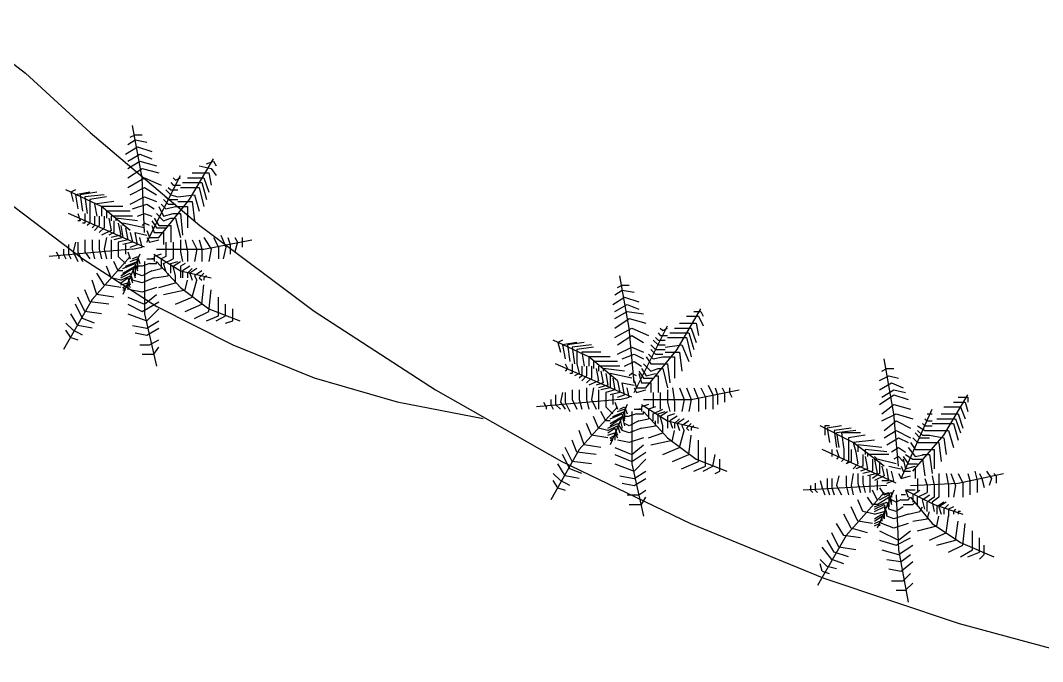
# Model space of a CAD drawing. Header units: millimetres. Extents: x -369 to -70, y -1414 to -1185.
# Drawn here: x -286.22 to -271.7, y -1274.25 to -1265.15 of the extents above; entities that cross this region are included whole.
import ezdxf

# ---------------------------------------------------------------- set-up
doc = ezdxf.new("R2010")
doc.units = ezdxf.units.MM
doc.header["$MEASUREMENT"] = 0
doc.layers.add('2', color=2, linetype='Continuous')
doc.layers.add('64', color=64, linetype='Continuous')

msp = doc.modelspace()

# ---------------------------------------------------------------- linework, layer by layer
at = {"layer": '2'}
for points in [[(-287.127, -1265.151), (-286.148, -1265.898), (-285.233, -1266.741), (-285.233, -1266.741), (-283.674, -1268.064), (-282.051, -1269.279), (-280.325, -1270.398), (-278.531, -1271.413), (-276.704, -1272.292), (-274.81, -1273.072), (-272.884, -1273.715), (-270.886, -1274.255)], [(-286.316, -1267.792), (-285.333, -1268.536), (-284.285, -1269.211), (-283.202, -1269.755), (-282.051, -1270.226), (-280.869, -1270.566), (-279.65, -1270.802)]]:
    msp.add_lwpolyline(points, dxfattribs=at)
at = {"layer": '64'}
for points in [[(-284.457, -1268.164), (-284.493, -1267.385), (-284.629, -1266.641)], [(-284.661, -1266.809), (-284.593, -1266.777), (-284.593, -1266.777), (-284.493, -1266.777)], [(-284.729, -1267.049), (-284.561, -1266.945)], [(-284.697, -1266.913), (-284.593, -1266.845), (-284.425, -1266.877)], [(-284.561, -1266.945), (-284.357, -1267.013)], [(-284.697, -1267.149), (-284.525, -1267.049)], [(-284.525, -1267.049), (-284.357, -1267.117)], [(-284.697, -1267.253), (-284.525, -1267.149)], [(-284.525, -1267.149), (-284.289, -1267.217)], [(-284.257, -1268.232), (-283.818, -1267.692), (-283.478, -1267.117)], [(-283.682, -1267.217), (-283.51, -1267.253)], [(-283.578, -1267.185), (-283.478, -1267.149)], [(-283.478, -1267.149), (-283.442, -1267.217)], [(-284.697, -1267.385), (-284.493, -1267.253)], [(-284.697, -1267.521), (-284.457, -1267.385)], [(-284.493, -1267.253), (-284.257, -1267.317)], [(-284.457, -1267.385), (-284.222, -1267.489)], [(-284.425, -1268.3), (-283.95, -1267.353)], [(-284.054, -1267.385), (-284.018, -1267.421)], [(-284.018, -1267.421), (-283.95, -1267.385)], [(-283.85, -1267.385), (-283.614, -1267.385)], [(-283.782, -1267.317), (-283.546, -1267.317)], [(-283.614, -1267.385), (-283.546, -1267.589)], [(-283.546, -1267.317), (-283.51, -1267.489)], [(-283.51, -1267.253), (-283.442, -1267.353)], [(-284.661, -1267.625), (-284.457, -1267.521)], [(-284.457, -1267.521), (-284.289, -1267.625)], [(-284.122, -1267.521), (-284.086, -1267.557)], [(-284.086, -1267.453), (-284.054, -1267.489)], [(-284.054, -1267.489), (-283.95, -1267.489)], [(-283.95, -1267.521), (-283.682, -1267.521)], [(-283.918, -1267.453), (-283.646, -1267.453)], [(-283.682, -1267.521), (-283.614, -1267.792)], [(-283.646, -1267.453), (-283.578, -1267.692)], [(-284.661, -1268.132), (-285.069, -1267.792), (-285.576, -1267.557)], [(-285.44, -1267.557), (-285.508, -1267.589), (-285.508, -1267.589), (-285.472, -1267.724)], [(-285.237, -1267.589), (-285.44, -1267.625)], [(-285.44, -1267.625), (-285.404, -1267.824)], [(-285.137, -1267.589), (-285.372, -1267.625)], [(-285.372, -1267.625), (-285.34, -1267.86)], [(-285.033, -1267.625), (-285.305, -1267.657)], [(-285.305, -1267.657), (-285.273, -1267.892)], [(-285.001, -1267.657), (-285.237, -1267.692), (-285.237, -1267.692), (-285.237, -1267.892)], [(-284.661, -1267.76), (-284.457, -1267.657)], [(-284.457, -1267.657), (-284.289, -1267.724)], [(-284.19, -1267.625), (-284.122, -1267.692)], [(-284.154, -1267.557), (-284.086, -1267.625)], [(-284.086, -1267.557), (-283.986, -1267.557)], [(-284.086, -1267.625), (-283.986, -1267.657)], [(-283.986, -1267.657), (-283.75, -1267.625)], [(-283.75, -1267.625), (-283.682, -1267.86)], [(-284.897, -1267.724), (-285.169, -1267.76), (-285.169, -1267.76), (-285.137, -1267.928)], [(-285.069, -1267.792), (-285.069, -1267.928)], [(-284.765, -1267.792), (-285.069, -1267.792)], [(-284.629, -1267.824), (-284.425, -1267.76)], [(-284.425, -1267.76), (-284.321, -1267.824)], [(-284.257, -1267.792), (-284.19, -1267.928)], [(-284.222, -1267.76), (-284.154, -1267.824)], [(-284.19, -1267.692), (-284.122, -1267.76)], [(-284.154, -1267.824), (-284.018, -1267.792)], [(-284.122, -1267.692), (-283.986, -1267.692)], [(-284.122, -1267.76), (-284.018, -1267.76)], [(-284.018, -1267.792), (-283.85, -1267.792)], [(-283.986, -1267.724), (-283.782, -1267.724)], [(-283.85, -1267.792), (-283.85, -1268.096)], [(-283.782, -1267.724), (-283.75, -1267.996)], [(-284.457, -1268.368), (-285.54, -1267.892)], [(-285.404, -1267.892), (-285.372, -1267.996), (-285.372, -1267.996), (-285.404, -1267.996)], [(-285.305, -1267.892), (-285.305, -1268.028), (-285.305, -1268.028), (-285.34, -1268.028)], [(-285.237, -1267.892), (-285.237, -1268.028)], [(-285.169, -1267.928), (-285.169, -1268.064)], [(-285.101, -1267.928), (-285.101, -1268.064)], [(-285.033, -1267.928), (-285.033, -1268.096)], [(-285.001, -1267.86), (-285.001, -1267.96)], [(-284.661, -1267.86), (-285.001, -1267.86)], [(-284.965, -1267.96), (-284.933, -1268.132)], [(-284.933, -1267.928), (-284.933, -1267.996)], [(-284.629, -1267.928), (-284.933, -1267.928)], [(-284.865, -1267.96), (-284.865, -1267.996)], [(-284.561, -1267.996), (-284.865, -1267.96)], [(-284.561, -1267.928), (-284.457, -1267.892)], [(-284.457, -1267.892), (-284.357, -1267.928)], [(-284.321, -1267.96), (-284.257, -1268.064)], [(-284.289, -1267.892), (-284.19, -1267.996)], [(-284.19, -1267.928), (-284.054, -1267.892)], [(-284.19, -1267.996), (-284.086, -1267.96)], [(-284.086, -1267.96), (-284.018, -1267.96)], [(-284.054, -1267.892), (-283.95, -1267.892)], [(-284.018, -1267.96), (-283.95, -1268.232)], [(-283.95, -1267.892), (-283.918, -1268.2)], [(-285.237, -1268.028), (-285.273, -1268.064)], [(-285.169, -1268.064), (-285.205, -1268.096)], [(-285.101, -1268.064), (-285.169, -1268.132)], [(-285.033, -1268.096), (-285.101, -1268.164)], [(-284.897, -1267.996), (-284.897, -1268.164)], [(-284.833, -1268.028), (-284.797, -1268.2)], [(-284.729, -1268.096), (-284.697, -1268.268), (-284.833, -1268.3)], [(-284.797, -1268.064), (-284.765, -1268.232)], [(-284.765, -1268.028), (-284.765, -1268.064)], [(-284.457, -1268.096), (-284.765, -1268.028)], [(-284.457, -1268.028), (-284.493, -1268.064)], [(-284.389, -1268.064), (-284.457, -1268.028)], [(-284.357, -1267.996), (-284.289, -1268.096)], [(-284.357, -1268.064), (-284.321, -1268.164)], [(-284.289, -1268.096), (-284.154, -1268.096)], [(-284.257, -1268.064), (-284.154, -1268.064)], [(-284.154, -1268.064), (-284.086, -1268.064)], [(-284.086, -1268.064), (-284.086, -1268.3)], [(-284.933, -1268.132), (-285.069, -1268.2)], [(-285.001, -1268.232), (-285.033, -1268.4)], [(-284.897, -1268.164), (-284.965, -1268.2)], [(-284.797, -1268.2), (-284.933, -1268.232)], [(-284.765, -1268.232), (-284.897, -1268.268)], [(-284.661, -1268.164), (-284.629, -1268.3), (-284.629, -1268.3), (-284.765, -1268.332)], [(-284.561, -1268.332), (-284.593, -1268.164)], [(-284.593, -1268.164), (-284.425, -1268.2)], [(-284.493, -1268.368), (-284.525, -1268.232)], [(-284.425, -1268.132), (-284.389, -1268.232)], [(-284.425, -1268.232), (-284.389, -1268.3), (-284.257, -1268.268)], [(-284.389, -1268.232), (-284.257, -1268.232)], [(-284.321, -1268.164), (-284.19, -1268.164)], [(-284.19, -1268.164), (-284.19, -1268.332)], [(-283.614, -1268.232), (-283.51, -1268.4), (-283.51, -1268.4), (-283.546, -1268.572)], [(-283.478, -1268.232), (-283.41, -1268.368)], [(-283.374, -1268.2), (-283.306, -1268.368), (-283.342, -1268.536)], [(-283.274, -1268.232), (-283.242, -1268.332)], [(-283.174, -1268.232), (-283.139, -1268.3), (-283.174, -1268.436)], [(-283.071, -1268.232), (-283.071, -1268.3), (-283.071, -1268.3), (-283.071, -1268.368)], [(-284.629, -1268.4), (-285.812, -1268.504)], [(-285.608, -1268.4), (-285.608, -1268.468), (-285.576, -1268.536)], [(-285.54, -1268.332), (-285.54, -1268.468)], [(-285.44, -1268.3), (-285.472, -1268.436)], [(-285.404, -1268.3), (-285.404, -1268.436)], [(-285.305, -1268.268), (-285.305, -1268.436)], [(-285.205, -1268.268), (-285.205, -1268.4)], [(-285.205, -1268.4), (-285.169, -1268.536)], [(-285.101, -1268.268), (-285.101, -1268.4)], [(-285.101, -1268.4), (-285.069, -1268.536)], [(-285.033, -1268.4), (-285.001, -1268.536)], [(-284.933, -1268.268), (-284.933, -1268.368), (-284.933, -1268.368), (-284.933, -1268.536)], [(-284.833, -1268.3), (-284.833, -1268.4)], [(-284.833, -1268.4), (-284.833, -1268.504)], [(-284.729, -1268.332), (-284.729, -1268.4)], [(-284.729, -1268.4), (-284.729, -1268.468)], [(-284.661, -1268.368), (-284.561, -1268.332)], [(-284.629, -1268.4), (-284.493, -1268.368)], [(-284.289, -1268.4), (-283.614, -1268.4), (-282.935, -1268.268)], [(-284.154, -1268.3), (-284.154, -1268.436)], [(-284.054, -1268.3), (-284.054, -1268.436)], [(-283.95, -1268.268), (-283.95, -1268.436)], [(-283.882, -1268.268), (-283.85, -1268.436)], [(-283.782, -1268.268), (-283.714, -1268.4), (-283.714, -1268.4), (-283.75, -1268.572)], [(-283.682, -1268.268), (-283.646, -1268.4), (-283.646, -1268.4), (-283.646, -1268.572)], [(-283.41, -1268.368), (-283.41, -1268.536)], [(-283.242, -1268.332), (-283.242, -1268.468)], [(-285.712, -1268.436), (-285.676, -1268.504), (-285.676, -1268.504), (-285.676, -1268.536)], [(-284.661, -1268.504), (-285.205, -1269.111), (-285.608, -1269.823)], [(-285.54, -1268.468), (-285.508, -1268.536)], [(-285.472, -1268.436), (-285.404, -1268.572)], [(-285.404, -1268.436), (-285.34, -1268.572)], [(-285.305, -1268.436), (-285.237, -1268.536)], [(-284.729, -1268.604), (-284.833, -1268.504)], [(-284.525, -1268.468), (-284.765, -1269.043)], [(-284.697, -1268.436), (-284.661, -1268.536)], [(-284.661, -1268.572), (-284.561, -1268.536)], [(-284.629, -1268.536), (-284.561, -1268.504)], [(-284.561, -1268.504), (-284.525, -1268.604)], [(-284.561, -1268.536), (-284.561, -1268.64)], [(-284.425, -1268.536), (-284.321, -1268.536), (-284.321, -1268.536), (-284.357, -1268.536)], [(-284.325, -1268.468), (-283.95, -1268.708), (-283.51, -1268.807)], [(-284.222, -1268.468), (-284.321, -1268.504)], [(-284.321, -1268.504), (-284.321, -1268.572)], [(-284.154, -1268.504), (-284.222, -1268.536), (-284.222, -1268.536), (-284.222, -1268.64), (-284.222, -1268.64), (-284.222, -1268.672)], [(-284.19, -1268.604), (-284.054, -1268.536)], [(-284.154, -1268.436), (-284.154, -1268.504)], [(-284.054, -1268.436), (-284.054, -1268.536)], [(-283.95, -1268.436), (-283.918, -1268.572)], [(-283.85, -1268.436), (-283.85, -1268.572)], [(-284.933, -1268.807), (-285.001, -1268.64)], [(-284.833, -1268.708), (-284.897, -1268.572)], [(-284.797, -1268.775), (-284.629, -1268.672), (-284.629, -1268.672), (-284.593, -1268.807)], [(-284.765, -1268.672), (-284.593, -1268.604)], [(-284.765, -1268.74), (-284.593, -1268.64), (-284.593, -1268.64), (-284.593, -1268.775)], [(-284.729, -1268.64), (-284.561, -1268.572)], [(-284.593, -1268.604), (-284.561, -1268.708)], [(-284.561, -1268.572), (-284.561, -1268.672)], [(-284.493, -1268.64), (-284.561, -1268.64)], [(-284.389, -1268.604), (-284.493, -1268.64)], [(-284.457, -1268.572), (-284.457, -1269.315), (-284.289, -1270.058)], [(-284.389, -1268.604), (-284.289, -1268.604)], [(-284.357, -1268.708), (-284.222, -1268.672)], [(-284.289, -1268.604), (-284.289, -1268.572)], [(-284.289, -1268.572), (-283.95, -1268.943), (-283.546, -1269.247), (-283.107, -1269.415)], [(-284.154, -1268.708), (-284.19, -1268.604)], [(-284.086, -1268.604), (-283.986, -1268.572)], [(-284.086, -1268.74), (-284.086, -1268.604)], [(-284.054, -1268.64), (-283.95, -1268.572)], [(-284.018, -1268.775), (-284.054, -1268.64)], [(-283.882, -1268.604), (-283.95, -1268.64)], [(-283.95, -1268.64), (-283.95, -1268.807)], [(-283.814, -1268.64), (-283.918, -1268.708)], [(-283.782, -1268.672), (-283.85, -1268.74)], [(-283.714, -1268.672), (-283.814, -1268.74), (-283.814, -1268.74), (-283.782, -1268.839)], [(-285.137, -1269.043), (-285.205, -1268.839)], [(-285.033, -1268.907), (-285.137, -1268.74)], [(-284.797, -1268.839), (-284.933, -1268.807)], [(-284.765, -1268.708), (-284.833, -1268.708)], [(-284.797, -1268.807), (-284.661, -1268.74)], [(-284.797, -1268.839), (-284.661, -1268.775)], [(-284.797, -1268.875), (-284.697, -1268.807)], [(-284.697, -1268.807), (-284.661, -1268.907)], [(-284.661, -1268.74), (-284.629, -1268.839)], [(-284.661, -1268.775), (-284.629, -1268.875)], [(-284.493, -1268.875), (-284.629, -1268.839)], [(-284.493, -1268.775), (-284.593, -1268.74)], [(-284.357, -1268.708), (-284.493, -1268.775)], [(-284.325, -1268.807), (-284.493, -1268.875)], [(-284.321, -1268.807), (-284.122, -1268.775), (-284.122, -1268.775), (-284.122, -1268.74)], [(-284.018, -1268.875), (-284.018, -1268.775)], [(-283.918, -1268.708), (-283.918, -1268.807)], [(-283.882, -1268.975), (-283.85, -1268.839)], [(-283.85, -1268.74), (-283.85, -1268.807)], [(-283.782, -1269.079), (-283.714, -1268.839)], [(-283.646, -1268.708), (-283.75, -1268.775), (-283.714, -1268.839)], [(-283.614, -1268.74), (-283.682, -1268.807)], [(-283.682, -1268.807), (-283.646, -1268.839)], [(-283.578, -1268.775), (-283.614, -1268.807), (-283.614, -1268.807), (-283.614, -1268.839)], [(-277.504, -1270.298), (-277.572, -1269.519), (-277.707, -1268.775)], [(-285.237, -1269.147), (-285.305, -1268.975)], [(-284.797, -1268.943), (-285.033, -1268.907)], [(-284.797, -1268.907), (-284.697, -1268.875)], [(-284.765, -1268.943), (-284.697, -1268.907)], [(-284.729, -1268.975), (-284.765, -1268.943)], [(-284.765, -1268.975), (-284.729, -1268.975)], [(-284.697, -1268.875), (-284.661, -1268.943)], [(-284.697, -1268.907), (-284.697, -1268.975)], [(-284.493, -1269.011), (-284.661, -1268.975)], [(-284.289, -1268.943), (-284.493, -1269.011)], [(-284.257, -1268.943), (-284.018, -1268.875)], [(-284.19, -1269.043), (-283.882, -1268.975)], [(-283.646, -1269.179), (-283.614, -1268.907)], [(-283.546, -1269.283), (-283.51, -1268.975)], [(-277.775, -1269.047), (-277.671, -1268.979), (-277.504, -1269.011)], [(-277.739, -1268.943), (-277.671, -1268.911), (-277.671, -1268.911), (-277.572, -1268.911)], [(-285.305, -1269.283), (-285.404, -1269.079)], [(-284.897, -1269.079), (-285.137, -1269.043)], [(-284.697, -1269.079), (-284.457, -1269.179)], [(-284.457, -1269.179), (-284.289, -1269.043)], [(-284.018, -1269.179), (-283.782, -1269.079)], [(-283.41, -1269.347), (-283.41, -1269.079)], [(-277.807, -1269.183), (-277.64, -1269.079)], [(-277.64, -1269.079), (-277.436, -1269.147)], [(-285.34, -1269.383), (-285.44, -1269.179)], [(-284.965, -1269.179), (-285.237, -1269.147)], [(-284.697, -1269.179), (-284.493, -1269.283)], [(-284.493, -1269.283), (-284.257, -1269.147)], [(-284.425, -1269.415), (-284.257, -1269.247)], [(-283.882, -1269.283), (-283.646, -1269.179)], [(-283.31, -1269.347), (-283.31, -1269.179)], [(-283.206, -1269.415), (-283.206, -1269.247)], [(-277.775, -1269.283), (-277.604, -1269.183)], [(-277.604, -1269.183), (-277.436, -1269.251)], [(-277.336, -1270.366), (-276.892, -1269.823), (-276.556, -1269.247)], [(-285.404, -1269.483), (-285.508, -1269.315)], [(-285.169, -1269.451), (-285.34, -1269.383)], [(-285.069, -1269.315), (-285.305, -1269.283)], [(-284.697, -1269.315), (-284.425, -1269.415)], [(-284.425, -1269.519), (-284.257, -1269.415)], [(-283.75, -1269.383), (-283.546, -1269.283)], [(-283.578, -1269.415), (-283.41, -1269.347)], [(-283.442, -1269.415), (-283.31, -1269.347)], [(-283.31, -1269.451), (-283.206, -1269.415)], [(-277.775, -1269.383), (-277.604, -1269.283)], [(-277.775, -1269.519), (-277.572, -1269.383)], [(-277.604, -1269.283), (-277.368, -1269.315)], [(-277.572, -1269.383), (-277.336, -1269.451)], [(-276.76, -1269.351), (-276.588, -1269.351)], [(-276.656, -1269.283), (-276.556, -1269.283)], [(-276.588, -1269.351), (-276.521, -1269.487)], [(-276.556, -1269.283), (-276.521, -1269.351)], [(-285.472, -1269.551), (-285.576, -1269.451)], [(-285.508, -1269.655), (-285.576, -1269.551)], [(-285.34, -1269.619), (-285.472, -1269.551)], [(-285.205, -1269.519), (-285.404, -1269.483)], [(-284.629, -1269.483), (-284.425, -1269.519)], [(-284.425, -1269.619), (-284.257, -1269.519)], [(-277.775, -1269.655), (-277.536, -1269.519)], [(-277.536, -1269.519), (-277.3, -1269.623)], [(-277.504, -1270.434), (-277.028, -1269.487)], [(-277.132, -1269.519), (-277.096, -1269.555)], [(-277.096, -1269.555), (-277.028, -1269.519)], [(-276.928, -1269.519), (-276.692, -1269.519)], [(-276.86, -1269.451), (-276.624, -1269.451)], [(-276.692, -1269.519), (-276.624, -1269.723)], [(-276.624, -1269.451), (-276.588, -1269.623)], [(-285.508, -1269.655), (-285.404, -1269.687)], [(-284.593, -1269.587), (-284.425, -1269.619)], [(-284.389, -1269.755), (-284.257, -1269.687)], [(-277.739, -1270.266), (-278.147, -1269.926), (-278.655, -1269.691)], [(-278.519, -1269.691), (-278.587, -1269.723), (-278.587, -1269.723), (-278.551, -1269.859)], [(-277.739, -1269.755), (-277.536, -1269.623)], [(-277.536, -1269.623), (-277.368, -1269.723)], [(-277.232, -1269.691), (-277.164, -1269.755)], [(-277.2, -1269.655), (-277.164, -1269.691)], [(-277.164, -1269.587), (-277.132, -1269.623)], [(-277.164, -1269.691), (-277.064, -1269.691)], [(-277.132, -1269.623), (-277.028, -1269.623)], [(-277.028, -1269.655), (-276.76, -1269.655)], [(-276.996, -1269.587), (-276.724, -1269.587)], [(-276.76, -1269.655), (-276.692, -1269.926)], [(-276.724, -1269.587), (-276.656, -1269.823)], [(-284.525, -1269.755), (-284.389, -1269.755)], [(-284.325, -1269.89), (-284.257, -1269.791)], [(-278.315, -1269.723), (-278.519, -1269.759)], [(-278.519, -1269.759), (-278.483, -1269.958)], [(-278.215, -1269.723), (-278.451, -1269.759)], [(-278.451, -1269.759), (-278.415, -1269.994)], [(-278.111, -1269.759), (-278.383, -1269.791)], [(-278.383, -1269.791), (-278.351, -1270.026)], [(-278.079, -1269.791), (-278.315, -1269.823), (-278.315, -1269.823), (-278.315, -1270.026)], [(-277.975, -1269.859), (-278.247, -1269.859), (-278.247, -1269.859), (-278.215, -1270.062)], [(-277.739, -1269.89), (-277.536, -1269.791)], [(-277.536, -1269.791), (-277.368, -1269.859)], [(-277.268, -1269.755), (-277.2, -1269.823)], [(-277.268, -1269.823), (-277.2, -1269.89)], [(-277.2, -1269.823), (-277.064, -1269.823)], [(-277.164, -1269.755), (-277.064, -1269.755)], [(-277.064, -1269.791), (-276.824, -1269.755)], [(-277.064, -1269.859), (-276.86, -1269.859)], [(-276.86, -1269.859), (-276.824, -1270.13)], [(-276.824, -1269.755), (-276.724, -1269.994)], [(-284.493, -1269.89), (-284.325, -1269.89)], [(-278.147, -1269.926), (-278.147, -1270.062)], [(-277.843, -1269.926), (-278.147, -1269.926)], [(-278.079, -1269.994), (-278.079, -1270.094)], [(-277.739, -1269.994), (-278.079, -1269.994)], [(-277.671, -1269.958), (-277.504, -1269.89)], [(-277.64, -1270.062), (-277.504, -1269.994)], [(-277.504, -1269.89), (-277.368, -1269.958)], [(-277.504, -1269.994), (-277.4, -1270.062)], [(-277.332, -1269.926), (-277.268, -1270.026)], [(-277.3, -1269.89), (-277.232, -1269.958)], [(-277.232, -1269.958), (-277.096, -1269.926)], [(-277.2, -1269.89), (-277.096, -1269.89)], [(-277.096, -1269.926), (-276.928, -1269.926)], [(-276.928, -1269.926), (-276.928, -1270.23)], [(-273.747, -1271.481), (-273.815, -1270.738), (-273.951, -1269.958)], [(-277.536, -1270.502), (-278.619, -1270.026)], [(-278.483, -1270.026), (-278.451, -1270.094), (-278.451, -1270.094), (-278.483, -1270.13)], [(-278.383, -1270.026), (-278.383, -1270.162), (-278.383, -1270.162), (-278.415, -1270.162)], [(-278.315, -1270.026), (-278.283, -1270.162)], [(-278.247, -1270.062), (-278.247, -1270.198)], [(-278.179, -1270.062), (-278.179, -1270.198)], [(-278.111, -1270.062), (-278.111, -1270.23)], [(-278.043, -1270.094), (-278.011, -1270.266)], [(-278.011, -1270.062), (-278.011, -1270.13)], [(-277.707, -1270.062), (-278.011, -1270.062)], [(-277.975, -1270.13), (-277.943, -1270.298)], [(-277.943, -1270.094), (-277.943, -1270.13)], [(-277.64, -1270.13), (-277.943, -1270.094)], [(-277.436, -1270.13), (-277.368, -1270.23)], [(-277.4, -1270.094), (-277.332, -1270.198)], [(-277.368, -1270.026), (-277.268, -1270.13)], [(-277.268, -1270.026), (-277.132, -1270.026)], [(-277.268, -1270.13), (-277.164, -1270.094)], [(-277.164, -1270.094), (-277.096, -1270.094)], [(-277.132, -1270.026), (-277.028, -1270.026)], [(-277.096, -1270.094), (-277.028, -1270.366)], [(-277.028, -1270.026), (-276.996, -1270.298)], [(-273.983, -1270.13), (-273.915, -1270.094), (-273.915, -1270.094), (-273.815, -1270.094)], [(-278.283, -1270.162), (-278.351, -1270.198)], [(-278.247, -1270.198), (-278.283, -1270.23)], [(-278.179, -1270.198), (-278.247, -1270.266)], [(-278.111, -1270.23), (-278.179, -1270.298)], [(-278.011, -1270.266), (-278.147, -1270.33)], [(-277.943, -1270.298), (-278.043, -1270.33)], [(-277.907, -1270.162), (-277.875, -1270.33)], [(-277.807, -1270.23), (-277.775, -1270.398), (-277.907, -1270.434)], [(-277.843, -1270.162), (-277.843, -1270.198)], [(-277.536, -1270.23), (-277.843, -1270.162)], [(-277.843, -1270.198), (-277.843, -1270.366)], [(-277.739, -1270.266), (-277.707, -1270.434), (-277.707, -1270.434), (-277.843, -1270.466)], [(-277.64, -1270.466), (-277.671, -1270.298)], [(-277.671, -1270.298), (-277.504, -1270.33)], [(-277.536, -1270.162), (-277.572, -1270.198)], [(-277.468, -1270.198), (-277.536, -1270.162)], [(-277.504, -1270.262), (-277.468, -1270.366)], [(-277.436, -1270.162), (-277.4, -1270.298)], [(-277.4, -1270.298), (-277.268, -1270.298)], [(-277.368, -1270.23), (-277.232, -1270.23)], [(-277.332, -1270.198), (-277.2, -1270.162)], [(-277.268, -1270.298), (-277.268, -1270.434)], [(-277.2, -1270.198), (-277.164, -1270.198)], [(-277.164, -1270.198), (-277.164, -1270.434)], [(-274.019, -1270.262), (-273.883, -1270.198), (-273.747, -1270.23)], [(-274.019, -1270.398), (-273.847, -1270.298)], [(-273.847, -1270.298), (-273.679, -1270.366)], [(-278.519, -1270.434), (-278.551, -1270.57)], [(-278.483, -1270.434), (-278.483, -1270.57)], [(-278.383, -1270.398), (-278.383, -1270.534)], [(-278.283, -1270.398), (-278.283, -1270.534)], [(-278.179, -1270.366), (-278.179, -1270.534)], [(-278.079, -1270.366), (-278.111, -1270.534)], [(-277.875, -1270.33), (-278.011, -1270.366)], [(-278.011, -1270.398), (-278.011, -1270.502), (-278.011, -1270.502), (-278.011, -1270.67)], [(-277.843, -1270.366), (-277.975, -1270.398)], [(-277.907, -1270.434), (-277.907, -1270.502)], [(-277.572, -1270.502), (-277.604, -1270.366)], [(-277.504, -1270.366), (-277.468, -1270.434), (-277.336, -1270.398)], [(-277.468, -1270.366), (-277.336, -1270.366)], [(-277.368, -1270.534), (-276.692, -1270.534), (-276.013, -1270.398)], [(-277.232, -1270.434), (-277.232, -1270.57)], [(-277.132, -1270.434), (-277.132, -1270.57)], [(-277.028, -1270.398), (-277.028, -1270.57)], [(-276.96, -1270.366), (-276.928, -1270.57)], [(-276.86, -1270.366), (-276.792, -1270.534), (-276.792, -1270.534), (-276.824, -1270.706)], [(-276.76, -1270.366), (-276.692, -1270.534), (-276.692, -1270.534), (-276.724, -1270.706)], [(-276.656, -1270.366), (-276.588, -1270.534), (-276.588, -1270.534), (-276.588, -1270.706)], [(-276.556, -1270.366), (-276.489, -1270.502)], [(-276.453, -1270.33), (-276.385, -1270.466), (-276.385, -1270.67)], [(-276.353, -1270.366), (-276.317, -1270.466)], [(-276.253, -1270.366), (-276.217, -1270.434), (-276.217, -1270.57)], [(-276.149, -1270.366), (-276.149, -1270.434), (-276.149, -1270.434), (-276.117, -1270.502)], [(-273.983, -1270.502), (-273.815, -1270.398)], [(-273.815, -1270.398), (-273.647, -1270.434)], [(-277.707, -1270.534), (-278.89, -1270.638)], [(-278.79, -1270.57), (-278.754, -1270.638), (-278.754, -1270.638), (-278.754, -1270.67)], [(-278.687, -1270.534), (-278.687, -1270.602), (-278.655, -1270.67)], [(-278.619, -1270.466), (-278.619, -1270.602)], [(-278.551, -1270.57), (-278.483, -1270.67)], [(-278.483, -1270.57), (-278.415, -1270.706)], [(-278.383, -1270.534), (-278.315, -1270.67)], [(-278.283, -1270.534), (-278.247, -1270.67)], [(-278.179, -1270.534), (-278.147, -1270.67)], [(-278.111, -1270.534), (-278.043, -1270.67)], [(-277.907, -1270.502), (-277.907, -1270.638)], [(-277.807, -1270.466), (-277.807, -1270.534)], [(-277.807, -1270.534), (-277.807, -1270.602)], [(-277.775, -1270.57), (-277.739, -1270.67)], [(-277.739, -1270.502), (-277.64, -1270.466)], [(-277.707, -1270.534), (-277.572, -1270.502)], [(-277.232, -1270.57), (-277.232, -1270.638)], [(-277.132, -1270.57), (-277.132, -1270.67)], [(-277.028, -1270.57), (-276.996, -1270.706)], [(-276.928, -1270.57), (-276.928, -1270.706)], [(-276.489, -1270.502), (-276.489, -1270.67)], [(-276.317, -1270.466), (-276.317, -1270.602)], [(-274.019, -1270.602), (-273.815, -1270.466)], [(-273.815, -1270.466), (-273.611, -1270.534)], [(-273.543, -1271.549), (-273.104, -1271.041), (-272.764, -1270.466)], [(-272.968, -1270.57), (-272.8, -1270.57)], [(-272.9, -1270.502), (-272.764, -1270.502)], [(-272.8, -1270.57), (-272.764, -1270.706)], [(-272.764, -1270.502), (-272.764, -1270.57)], [(-277.739, -1270.638), (-278.283, -1271.245), (-278.687, -1271.957)], [(-278.619, -1270.602), (-278.551, -1270.67)], [(-277.907, -1270.838), (-277.975, -1270.706)], [(-277.807, -1270.738), (-277.907, -1270.638)], [(-277.604, -1270.602), (-277.843, -1271.177)], [(-277.807, -1270.774), (-277.64, -1270.706)], [(-277.739, -1270.706), (-277.64, -1270.67)], [(-277.707, -1270.67), (-277.64, -1270.638)], [(-277.64, -1270.638), (-277.604, -1270.738)], [(-277.64, -1270.67), (-277.64, -1270.774)], [(-277.64, -1270.706), (-277.64, -1270.806)], [(-277.536, -1270.706), (-277.536, -1271.449), (-277.368, -1272.192)], [(-277.504, -1270.67), (-277.4, -1270.67), (-277.4, -1270.67), (-277.436, -1270.67)], [(-277.3, -1270.602), (-277.4, -1270.638)], [(-277.4, -1270.602), (-277.028, -1270.838), (-276.588, -1270.942)], [(-277.4, -1270.638), (-277.4, -1270.706)], [(-277.368, -1270.738), (-277.368, -1270.706)], [(-277.368, -1270.706), (-277.028, -1271.077), (-276.624, -1271.381), (-276.185, -1271.549)], [(-277.2, -1270.638), (-277.3, -1270.67), (-277.3, -1270.67), (-277.3, -1270.77), (-277.3, -1270.77), (-277.3, -1270.806)], [(-277.232, -1270.738), (-277.096, -1270.67)], [(-277.164, -1270.738), (-277.064, -1270.706)], [(-277.132, -1270.77), (-277.028, -1270.706)], [(-273.983, -1270.738), (-273.815, -1270.602)], [(-273.815, -1270.602), (-273.579, -1270.67)], [(-273.711, -1271.653), (-273.271, -1270.67)], [(-273.104, -1270.638), (-272.868, -1270.638)], [(-272.868, -1270.638), (-272.8, -1270.806)], [(-278.111, -1271.041), (-278.179, -1270.874)], [(-278.011, -1270.942), (-278.079, -1270.774)], [(-277.843, -1270.838), (-277.907, -1270.838)], [(-277.875, -1270.942), (-277.739, -1270.874)], [(-277.843, -1270.806), (-277.671, -1270.738)], [(-277.843, -1270.874), (-277.671, -1270.774), (-277.671, -1270.774), (-277.64, -1270.906)], [(-277.843, -1270.906), (-277.707, -1270.806), (-277.707, -1270.806), (-277.671, -1270.942)], [(-277.739, -1270.874), (-277.671, -1270.973)], [(-277.671, -1270.738), (-277.64, -1270.838)], [(-277.572, -1270.774), (-277.64, -1270.774)], [(-277.572, -1270.906), (-277.64, -1270.874)], [(-277.468, -1270.738), (-277.572, -1270.77)], [(-277.436, -1270.838), (-277.572, -1270.906)], [(-277.468, -1270.738), (-277.368, -1270.738)], [(-277.436, -1270.838), (-277.3, -1270.806)], [(-277.4, -1270.942), (-277.2, -1270.906), (-277.2, -1270.906), (-277.2, -1270.838)], [(-277.232, -1270.838), (-277.232, -1270.738)], [(-277.164, -1270.874), (-277.164, -1270.738)], [(-277.096, -1270.906), (-277.132, -1270.77)], [(-276.928, -1270.738), (-277.028, -1270.77)], [(-277.028, -1270.77), (-277.028, -1270.942)], [(-276.892, -1270.77), (-276.996, -1270.838)], [(-276.996, -1270.838), (-276.96, -1270.942)], [(-276.86, -1270.806), (-276.928, -1270.874)], [(-276.928, -1270.874), (-276.928, -1270.942)], [(-276.792, -1270.806), (-276.892, -1270.874), (-276.892, -1270.874), (-276.86, -1270.973)], [(-276.724, -1270.838), (-276.824, -1270.906), (-276.792, -1270.973)], [(-276.692, -1270.874), (-276.76, -1270.942)], [(-273.983, -1270.838), (-273.779, -1270.738)], [(-273.951, -1270.973), (-273.779, -1270.838)], [(-273.779, -1270.738), (-273.543, -1270.806)], [(-273.779, -1270.838), (-273.579, -1270.942)], [(-273.407, -1270.874), (-273.375, -1270.906)], [(-273.375, -1270.806), (-273.339, -1270.838)], [(-273.339, -1270.738), (-273.307, -1270.738)], [(-273.339, -1270.838), (-273.271, -1270.838)], [(-273.307, -1270.738), (-273.271, -1270.738)], [(-273.271, -1270.874), (-272.968, -1270.874)], [(-273.204, -1270.806), (-272.936, -1270.806)], [(-273.14, -1270.738), (-272.9, -1270.738)], [(-272.968, -1270.874), (-272.9, -1271.109)], [(-272.936, -1270.806), (-272.868, -1271.009)], [(-272.9, -1270.738), (-272.832, -1270.942)], [(-278.215, -1271.177), (-278.283, -1270.973)], [(-277.875, -1270.973), (-278.011, -1270.942)], [(-277.875, -1270.973), (-277.739, -1270.906)], [(-277.875, -1271.009), (-277.775, -1270.942)], [(-277.875, -1271.041), (-277.775, -1271.009)], [(-277.775, -1270.942), (-277.739, -1271.041)], [(-277.775, -1271.009), (-277.739, -1271.077)], [(-277.739, -1270.906), (-277.707, -1271.009)], [(-277.572, -1271.009), (-277.671, -1270.973)], [(-277.4, -1270.942), (-277.572, -1271.009)], [(-277.3, -1271.077), (-277.096, -1271.009)], [(-277.096, -1271.009), (-277.096, -1270.906)], [(-276.96, -1271.109), (-276.928, -1270.973)], [(-276.86, -1271.213), (-276.792, -1270.973)], [(-276.76, -1270.942), (-276.724, -1270.973)], [(-276.656, -1270.906), (-276.692, -1270.942), (-276.692, -1270.942), (-276.692, -1270.973)], [(-273.951, -1271.481), (-274.39, -1271.145), (-274.862, -1270.906)], [(-274.726, -1270.906), (-274.794, -1270.906), (-274.794, -1270.906), (-274.794, -1271.041)], [(-274.558, -1270.906), (-274.762, -1270.942)], [(-274.762, -1270.942), (-274.726, -1271.145)], [(-274.422, -1270.942), (-274.662, -1270.973)], [(-274.662, -1270.973), (-274.626, -1271.213)], [(-274.354, -1270.973), (-274.626, -1271.009)], [(-274.626, -1271.009), (-274.594, -1271.213)], [(-274.287, -1271.009), (-274.558, -1271.009), (-274.558, -1271.009), (-274.526, -1271.245)], [(-273.951, -1271.077), (-273.779, -1270.973)], [(-273.779, -1270.973), (-273.579, -1271.077)], [(-273.511, -1271.009), (-273.443, -1271.077)], [(-273.475, -1270.906), (-273.375, -1270.973)], [(-273.475, -1270.973), (-273.407, -1271.041)], [(-273.375, -1270.906), (-273.271, -1270.906)], [(-273.375, -1270.973), (-273.271, -1270.973)], [(-273.271, -1270.973), (-273.036, -1270.973)], [(-273.036, -1270.973), (-272.968, -1271.213)], [(-278.315, -1271.281), (-278.383, -1271.109)], [(-277.875, -1271.077), (-278.111, -1271.041)], [(-277.843, -1271.077), (-277.775, -1271.041)], [(-277.807, -1271.109), (-277.843, -1271.077)], [(-277.843, -1271.109), (-277.807, -1271.109)], [(-277.775, -1271.041), (-277.775, -1271.109)], [(-277.572, -1271.145), (-277.739, -1271.109)], [(-277.368, -1271.077), (-277.572, -1271.145)], [(-277.268, -1271.177), (-276.96, -1271.109)], [(-276.724, -1271.313), (-276.692, -1271.041)], [(-276.588, -1271.413), (-276.588, -1271.109)], [(-274.219, -1271.041), (-274.458, -1271.077), (-274.458, -1271.077), (-274.458, -1271.245)], [(-274.087, -1271.109), (-274.39, -1271.145)], [(-274.39, -1271.145), (-274.354, -1271.277)], [(-273.915, -1271.177), (-273.747, -1271.077)], [(-273.747, -1271.077), (-273.611, -1271.145)], [(-273.579, -1271.145), (-273.511, -1271.245)], [(-273.543, -1271.077), (-273.475, -1271.145)], [(-273.475, -1271.145), (-273.307, -1271.145)], [(-273.443, -1271.077), (-273.307, -1271.077)], [(-273.407, -1271.041), (-273.307, -1271.041)], [(-273.339, -1271.145), (-273.172, -1271.145)], [(-273.307, -1271.041), (-273.104, -1271.077)], [(-273.172, -1271.145), (-273.14, -1271.413)], [(-273.104, -1271.077), (-273.072, -1271.313)], [(-278.415, -1271.517), (-278.519, -1271.313)], [(-278.383, -1271.413), (-278.483, -1271.213)], [(-278.043, -1271.313), (-278.315, -1271.281)], [(-277.975, -1271.213), (-278.215, -1271.177)], [(-277.775, -1271.213), (-277.536, -1271.313)], [(-277.775, -1271.313), (-277.536, -1271.413)], [(-277.536, -1271.313), (-277.368, -1271.177)], [(-277.536, -1271.413), (-277.336, -1271.281)], [(-277.096, -1271.313), (-276.86, -1271.213)], [(-276.96, -1271.413), (-276.724, -1271.313)], [(-276.489, -1271.481), (-276.489, -1271.213)], [(-276.385, -1271.481), (-276.353, -1271.313)], [(-273.779, -1271.721), (-274.83, -1271.245)], [(-274.694, -1271.245), (-274.694, -1271.313), (-274.694, -1271.313), (-274.694, -1271.345)], [(-274.626, -1271.245), (-274.594, -1271.345), (-274.594, -1271.345), (-274.626, -1271.381)], [(-274.526, -1271.245), (-274.526, -1271.381)], [(-274.458, -1271.245), (-274.458, -1271.413)], [(-274.422, -1271.245), (-274.422, -1271.413)], [(-274.354, -1271.281), (-274.323, -1271.449)], [(-274.323, -1271.177), (-274.323, -1271.277)], [(-273.983, -1271.213), (-274.323, -1271.177)], [(-274.255, -1271.313), (-274.255, -1271.481)], [(-274.219, -1271.245), (-274.219, -1271.313)], [(-273.915, -1271.277), (-274.219, -1271.245)], [(-274.187, -1271.313), (-274.187, -1271.345)], [(-273.883, -1271.313), (-274.187, -1271.313)], [(-273.847, -1271.277), (-273.747, -1271.213)], [(-273.747, -1271.213), (-273.647, -1271.281)], [(-273.647, -1271.313), (-273.543, -1271.381)], [(-273.611, -1271.213), (-273.511, -1271.345)], [(-273.511, -1271.245), (-273.339, -1271.245)], [(-273.511, -1271.345), (-273.375, -1271.313)], [(-273.407, -1271.313), (-273.307, -1271.313)], [(-273.375, -1271.245), (-273.24, -1271.245)], [(-273.307, -1271.313), (-273.271, -1271.585)], [(-273.24, -1271.245), (-273.24, -1271.517)], [(-278.483, -1271.617), (-278.587, -1271.449)], [(-278.111, -1271.449), (-278.383, -1271.413)], [(-277.775, -1271.449), (-277.504, -1271.549)], [(-277.504, -1271.549), (-277.336, -1271.381)], [(-276.828, -1271.517), (-276.588, -1271.413)], [(-276.285, -1271.549), (-276.285, -1271.381)], [(-274.526, -1271.381), (-274.558, -1271.413)], [(-274.422, -1271.413), (-274.49, -1271.449), (-274.49, -1271.449), (-274.458, -1271.413)], [(-274.323, -1271.449), (-274.39, -1271.517)], [(-274.219, -1271.345), (-274.187, -1271.517)], [(-274.119, -1271.381), (-274.119, -1271.549)], [(-274.019, -1271.413), (-274.019, -1271.585), (-274.119, -1271.653)], [(-274.051, -1271.381), (-274.087, -1271.345)], [(-274.087, -1271.381), (-274.051, -1271.585)], [(-273.779, -1271.449), (-274.051, -1271.381)], [(-273.747, -1271.345), (-273.815, -1271.381)], [(-273.679, -1271.413), (-273.747, -1271.345)], [(-273.679, -1271.345), (-273.611, -1271.449)], [(-273.679, -1271.381), (-273.647, -1271.517)], [(-273.611, -1271.449), (-273.475, -1271.449)], [(-273.543, -1271.381), (-273.443, -1271.381)], [(-273.443, -1271.381), (-273.407, -1271.381)], [(-273.407, -1271.381), (-273.375, -1271.617)], [(-278.551, -1271.685), (-278.655, -1271.585)], [(-278.247, -1271.585), (-278.415, -1271.517)], [(-277.504, -1271.653), (-277.336, -1271.549)], [(-276.656, -1271.549), (-276.489, -1271.481)], [(-276.521, -1271.549), (-276.385, -1271.481)], [(-276.353, -1271.585), (-276.285, -1271.549)], [(-274.39, -1271.585), (-274.422, -1271.753)], [(-274.255, -1271.481), (-274.354, -1271.517)], [(-274.323, -1271.585), (-274.323, -1271.721)], [(-274.187, -1271.517), (-274.287, -1271.549)], [(-274.119, -1271.549), (-274.255, -1271.585)], [(-274.051, -1271.585), (-274.187, -1271.617)], [(-273.983, -1271.481), (-273.951, -1271.617), (-273.951, -1271.617), (-274.087, -1271.685)], [(-273.883, -1271.685), (-273.915, -1271.517)], [(-273.883, -1271.481), (-273.715, -1271.517)], [(-273.815, -1271.685), (-273.847, -1271.549)], [(-273.747, -1271.585), (-273.711, -1271.653), (-273.579, -1271.617)], [(-273.711, -1271.481), (-273.679, -1271.549)], [(-273.679, -1271.549), (-273.579, -1271.549)], [(-273.647, -1271.517), (-273.511, -1271.481)], [(-273.579, -1271.753), (-272.9, -1271.721), (-272.256, -1271.585)], [(-273.511, -1271.517), (-273.511, -1271.653)], [(-273.172, -1271.585), (-273.172, -1271.785)], [(-273.072, -1271.585), (-273.036, -1271.753), (-273.036, -1271.753), (-273.036, -1271.921)], [(-273.004, -1271.585), (-272.936, -1271.753), (-272.936, -1271.753), (-272.968, -1271.921)], [(-272.9, -1271.585), (-272.832, -1271.721), (-272.832, -1271.721), (-272.832, -1271.921)], [(-272.764, -1271.585), (-272.732, -1271.685)], [(-272.664, -1271.549), (-272.628, -1271.685), (-272.628, -1271.853)], [(-272.596, -1271.585), (-272.564, -1271.653)], [(-272.496, -1271.549), (-272.428, -1271.653), (-272.46, -1271.753)], [(-272.392, -1271.585), (-272.36, -1271.617), (-272.36, -1271.617), (-272.36, -1271.721)], [(-278.587, -1271.789), (-278.655, -1271.685)], [(-278.415, -1271.753), (-278.551, -1271.685)], [(-278.283, -1271.653), (-278.483, -1271.617)], [(-277.707, -1271.617), (-277.504, -1271.653)], [(-277.671, -1271.721), (-277.504, -1271.753)], [(-277.504, -1271.753), (-277.336, -1271.653)], [(-274.93, -1271.721), (-274.93, -1271.821), (-274.898, -1271.853)], [(-274.862, -1271.685), (-274.83, -1271.789)], [(-274.762, -1271.653), (-274.762, -1271.789)], [(-274.694, -1271.653), (-274.694, -1271.789)], [(-274.594, -1271.617), (-274.626, -1271.753)], [(-274.49, -1271.617), (-274.49, -1271.753)], [(-274.323, -1271.721), (-274.287, -1271.853)], [(-274.255, -1271.617), (-274.255, -1271.721), (-274.255, -1271.721), (-274.219, -1271.853)], [(-274.155, -1271.617), (-274.155, -1271.721)], [(-274.155, -1271.721), (-274.155, -1271.853)], [(-274.051, -1271.685), (-274.051, -1271.721)], [(-274.051, -1271.721), (-274.051, -1271.821)], [(-273.983, -1271.685), (-273.883, -1271.685)], [(-273.915, -1271.721), (-273.815, -1271.685)], [(-273.475, -1271.653), (-273.475, -1271.785)], [(-273.375, -1271.653), (-273.339, -1271.753)], [(-273.271, -1271.617), (-273.24, -1271.753)], [(-272.732, -1271.685), (-272.732, -1271.889)], [(-272.564, -1271.653), (-272.528, -1271.785)], [(-278.587, -1271.789), (-278.483, -1271.821)], [(-277.604, -1271.889), (-277.436, -1271.889)], [(-277.436, -1271.889), (-277.336, -1271.821)], [(-273.915, -1271.753), (-275.102, -1271.821)], [(-274.998, -1271.753), (-274.998, -1271.821), (-274.998, -1271.821), (-274.966, -1271.853)], [(-273.951, -1271.853), (-274.49, -1272.464), (-274.898, -1273.175)], [(-274.83, -1271.789), (-274.794, -1271.889)], [(-274.762, -1271.789), (-274.726, -1271.889)], [(-274.694, -1271.789), (-274.662, -1271.889)], [(-274.626, -1271.753), (-274.558, -1271.889)], [(-274.49, -1271.753), (-274.458, -1271.889)], [(-274.422, -1271.753), (-274.39, -1271.889)], [(-274.051, -1271.957), (-274.119, -1271.821)], [(-273.815, -1271.821), (-274.051, -1272.36)], [(-274.019, -1271.789), (-273.951, -1271.889)], [(-274.019, -1271.957), (-273.883, -1271.889)], [(-273.983, -1271.889), (-273.883, -1271.853)], [(-273.951, -1271.889), (-273.847, -1271.853)], [(-273.883, -1271.853), (-273.847, -1271.989)], [(-273.883, -1271.889), (-273.847, -1272.025)], [(-273.847, -1271.853), (-273.847, -1271.921)], [(-273.779, -1271.889), (-273.747, -1272.668), (-273.611, -1273.411)], [(-273.647, -1271.889), (-273.647, -1271.889), (-273.647, -1271.889), (-273.711, -1271.889)], [(-273.647, -1271.821), (-273.611, -1271.921)], [(-273.511, -1271.821), (-273.647, -1271.821)], [(-273.647, -1271.821), (-273.24, -1272.025), (-272.832, -1272.16)], [(-273.543, -1271.889), (-273.443, -1271.821)], [(-273.543, -1271.889), (-273.543, -1271.989)], [(-273.475, -1271.785), (-273.475, -1271.853)], [(-273.475, -1271.921), (-273.339, -1271.853)], [(-273.407, -1271.957), (-273.307, -1271.889)], [(-273.24, -1271.753), (-273.24, -1271.921), (-273.24, -1271.921), (-273.339, -1271.989)], [(-273.339, -1271.753), (-273.339, -1271.853)], [(-273.172, -1271.785), (-273.172, -1271.921)], [(-277.572, -1272.025), (-277.4, -1272.025)], [(-277.4, -1272.025), (-277.336, -1271.921)], [(-274.255, -1272.124), (-274.323, -1271.957)], [(-274.119, -1272.025), (-274.187, -1271.921)], [(-274.051, -1272.025), (-274.119, -1272.025)], [(-274.087, -1272.057), (-273.915, -1271.989), (-273.915, -1271.989), (-273.883, -1272.092)], [(-274.087, -1272.092), (-273.951, -1272.025), (-273.951, -1272.025), (-273.915, -1272.16)], [(-274.051, -1272.025), (-273.883, -1271.921)], [(-273.883, -1271.921), (-273.883, -1272.057)], [(-273.779, -1271.989), (-273.847, -1271.957)], [(-273.715, -1271.957), (-273.779, -1271.989)], [(-273.711, -1271.957), (-273.611, -1271.957)], [(-273.679, -1272.025), (-273.543, -1272.025)], [(-273.611, -1271.957), (-273.579, -1271.921)], [(-273.579, -1271.921), (-273.271, -1272.292), (-272.868, -1272.564), (-272.392, -1272.768)], [(-273.543, -1272.025), (-273.511, -1271.989)], [(-273.475, -1272.025), (-273.475, -1271.921)], [(-273.375, -1272.092), (-273.407, -1271.957)], [(-273.339, -1272.124), (-273.339, -1271.989)], [(-273.172, -1271.921), (-273.271, -1271.989)], [(-273.271, -1271.989), (-273.24, -1272.124)], [(-273.104, -1271.989), (-273.204, -1272.057)], [(-273.072, -1271.989), (-273.172, -1272.057)], [(-273.036, -1272.025), (-273.104, -1272.092), (-273.104, -1272.092), (-273.104, -1272.16)], [(-274.422, -1272.36), (-274.526, -1272.16)], [(-274.323, -1272.26), (-274.422, -1272.057)], [(-274.087, -1272.16), (-274.255, -1272.124)], [(-274.087, -1272.124), (-273.951, -1272.057)], [(-274.087, -1272.16), (-273.951, -1272.124)], [(-274.087, -1272.228), (-273.983, -1272.16)], [(-273.983, -1272.16), (-273.951, -1272.228)], [(-273.951, -1272.057), (-273.915, -1272.192)], [(-273.951, -1272.124), (-273.951, -1272.228)], [(-273.779, -1272.124), (-273.883, -1272.092)], [(-273.611, -1272.16), (-273.815, -1272.228)], [(-273.679, -1272.057), (-273.779, -1272.124)], [(-273.611, -1272.16), (-273.443, -1272.124), (-273.443, -1272.124), (-273.407, -1272.057)], [(-273.339, -1272.228), (-273.307, -1272.124)], [(-273.204, -1272.057), (-273.204, -1272.16)], [(-273.172, -1272.057), (-273.14, -1272.16)], [(-272.968, -1272.057), (-273.036, -1272.092), (-273.036, -1272.192)], [(-272.936, -1272.092), (-272.968, -1272.124)], [(-272.968, -1272.124), (-272.968, -1272.16)], [(-272.868, -1272.124), (-272.9, -1272.124), (-272.9, -1272.124), (-272.9, -1272.16)], [(-274.526, -1272.464), (-274.626, -1272.296)], [(-274.119, -1272.296), (-274.323, -1272.26)], [(-274.087, -1272.26), (-273.983, -1272.192)], [(-274.087, -1272.296), (-274.019, -1272.26)], [(-274.087, -1272.328), (-274.019, -1272.296)], [(-274.019, -1272.26), (-273.983, -1272.296)], [(-274.019, -1272.296), (-274.019, -1272.328)], [(-273.983, -1272.192), (-273.983, -1272.26)], [(-273.815, -1272.36), (-273.983, -1272.296)], [(-273.815, -1272.228), (-273.915, -1272.192)], [(-273.611, -1272.296), (-273.815, -1272.36)], [(-273.543, -1272.26), (-273.339, -1272.228)], [(-273.475, -1272.396), (-273.204, -1272.328)], [(-273.204, -1272.328), (-273.172, -1272.192)], [(-273.072, -1272.428), (-273.036, -1272.192)], [(-272.936, -1272.532), (-272.9, -1272.26)], [(-272.832, -1272.6), (-272.8, -1272.292)], [(-274.594, -1272.632), (-274.694, -1272.428)], [(-274.287, -1272.496), (-274.526, -1272.464)], [(-274.187, -1272.428), (-274.422, -1272.36)], [(-274.019, -1272.396), (-273.747, -1272.532)], [(-273.747, -1272.532), (-273.579, -1272.396)], [(-273.307, -1272.532), (-273.072, -1272.428)], [(-272.696, -1272.668), (-272.696, -1272.396)], [(-274.662, -1272.7), (-274.762, -1272.532)], [(-274.019, -1272.532), (-273.779, -1272.6)], [(-273.779, -1272.6), (-273.579, -1272.496)], [(-273.747, -1272.736), (-273.543, -1272.6)], [(-273.204, -1272.6), (-272.936, -1272.532)], [(-273.036, -1272.7), (-272.832, -1272.6)], [(-272.596, -1272.7), (-272.596, -1272.496)], [(-272.528, -1272.736), (-272.528, -1272.6)], [(-274.694, -1272.804), (-274.83, -1272.632)], [(-274.458, -1272.768), (-274.662, -1272.7)], [(-274.354, -1272.668), (-274.594, -1272.632)], [(-273.983, -1272.668), (-273.747, -1272.736)], [(-273.711, -1272.836), (-273.579, -1272.736)], [(-272.868, -1272.768), (-272.696, -1272.668)], [(-272.764, -1272.768), (-272.596, -1272.7)], [(-272.596, -1272.8), (-272.528, -1272.736)], [(-274.762, -1272.904), (-274.862, -1272.804)], [(-274.83, -1272.972), (-274.862, -1272.868)], [(-274.626, -1272.936), (-274.762, -1272.904)], [(-274.526, -1272.868), (-274.694, -1272.804)], [(-273.915, -1272.804), (-273.715, -1272.836)], [(-273.711, -1272.972), (-273.543, -1272.836)], [(-274.83, -1272.972), (-274.73, -1273.004)], [(-273.883, -1272.936), (-273.715, -1272.972)], [(-273.679, -1273.108), (-273.579, -1273.004)], [(-273.847, -1273.108), (-273.679, -1273.108)], [(-273.647, -1273.243), (-273.543, -1273.14)], [(-273.779, -1273.243), (-273.647, -1273.243)]]:
    msp.add_lwpolyline(points, dxfattribs=at)

doc.saveas('drawing.dxf')
